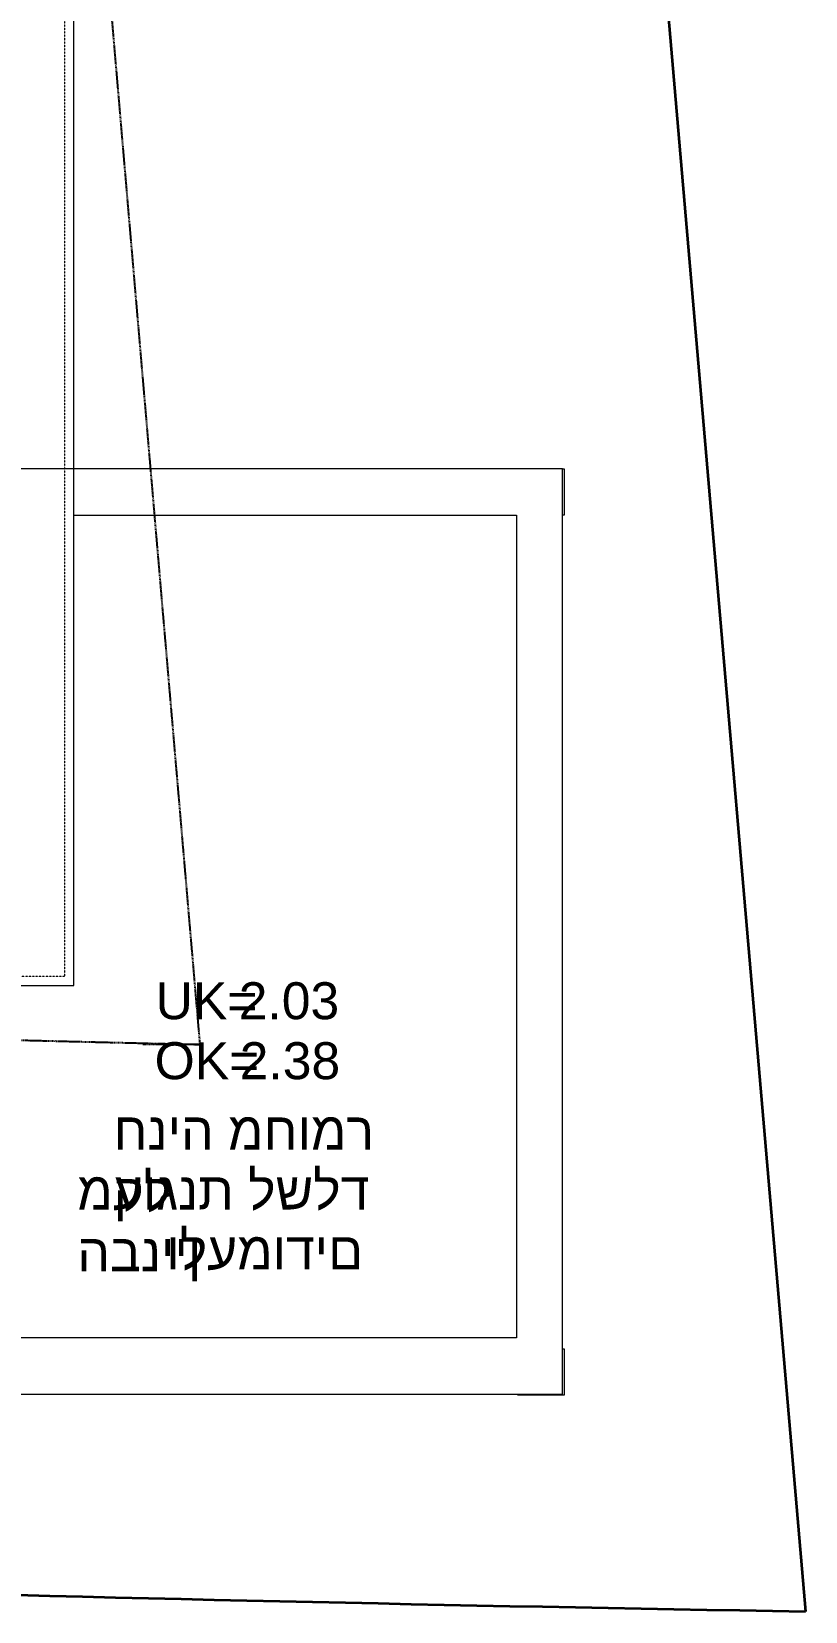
# Model space of a CAD drawing. Header units: centimetres. Extents: x 14435 to 32127, y -4289 to 2500.
# Drawn here: x 16588 to 17007, y -1986 to -1131 of the extents above; entities that cross this region are included whole.
import ezdxf

# ---------------------------------------------------------------- set-up
doc = ezdxf.new("R2010")
doc.units = ezdxf.units.CM
doc.linetypes.add('Dash Tiny', pattern=[0.12, 0.06, -0.06])
doc.linetypes.add('Hidden', pattern=[0.714375, 0.47625, -0.238125])
for name, color, linetype, lineweight in [('A-DETL', 7, 'Continuous', 5), ('A-FLOR', 7, 'Continuous', 13), ('G-ANNO-TEXT', 7, 'Continuous', 5), ('S-COLS', 7, 'Continuous', 13)]:
    doc.layers.add(name, color=color, linetype=linetype, lineweight=lineweight)
doc.layers.add('A-DETL-MBND', color=9, linetype='Continuous', lineweight=5, true_color=0xc5c5c5)
doc.styles.add('Arial_3', font='arial.ttf', dxfattribs={"height": 15})

# ---------------------------------------------------------------- blocks, each defined once
blk = doc.blocks.new('עמוד מרובע - 25_25-V416-גג - Dependent 1')
at = {"layer": 'A-DETL-MBND'}
for p, q in [((11.71, 12.5), (12.5, 12.5)), ((12.5, 12.5), (12.5, -12.5)), ((-12.5, -12.5), (-12.5, -12)), ((12.5, -12.5), (-12.5, -12.5))]:
    blk.add_line(p, q, dxfattribs=at)
blk = doc.blocks.new('עמוד מרובע - 25_25-1080871-גג - Dependent 1')
at = {"layer": 'A-DETL-MBND'}
for p, q in [((11.71, 12.5), (12.5, 12.5)), ((12.5, 12.5), (12.5, -12.5)), ((12.5, -12.5), (11.71, -12.5))]:
    blk.add_line(p, q, dxfattribs=at)
blk = doc.blocks.new('gag')
at = {"layer": 'A-DETL', "color": 176, "lineweight": 35, "true_color": 0x000080}
blk.add_line((49527.89, -10725.28), (49729.3, -13070.76), dxfattribs=at)
at = {"layer": 'A-DETL', "color": 7, "linetype": 'Dash Tiny'}
for p, q in [((49328.6, -12727.26), (49328.6, -11229.89)), ((48280.39, -12727.26), (49328.6, -12727.26))]:
    blk.add_line(p, q, dxfattribs=at)
at = {"layer": 'A-DETL', "color": 1, "linetype": 'Hidden', "lineweight": 25, "true_color": 0xff0000}
for q in [(49271.77, -11249.11), (49370.87, -12764.19)]:
    blk.add_line((49401.87, -12764.19), q, dxfattribs=at)
at = {"layer": 'A-DETL', "color": 253, "linetype": 'Dash Tiny', "true_color": 0xaaaaaa}
blk.add_line((49719.22, -12953.32), (49671.09, -12392.89), dxfattribs=at)
at = {"layer": 'A-DETL', "color": 1, "lineweight": 13, "true_color": 0xff0000}
for p, q in [((49597.94, -12452.89), (48997.94, -12452.89)), ((49597.94, -12953.32), (49597.94, -12452.89)), ((48997.94, -12953.32), (49597.94, -12953.32))]:
    blk.add_line(p, q, dxfattribs=at)
at = {"layer": 'A-DETL', "color": 1, "linetype": 'Hidden', "lineweight": 25, "true_color": 0xff0000}
blk.add_arc((50562.06, 37175.28), 49952.94, 266.77296, 268.669154, dxfattribs=at)
at = {"layer": 'A-DETL', "color": 176, "lineweight": 35, "true_color": 0x000080}
blk.add_arc((50562.06, 37175.28), 50252.94, 266.456377, 269.050494, dxfattribs=at)
at = {"layer": 'A-DETL-MBND'}
for p, q in [((49597.94, -12452.89), (49333.6, -12452.89)), ((49597.94, -12953.32), (49597.94, -12452.89)), ((49333.6, -12477.89), (49572.94, -12477.89)), ((49572.94, -12477.89), (49572.94, -12922.89)), ((49572.94, -12922.89), (49022.94, -12922.89)), ((48997.94, -12953.32), (49597.94, -12953.32))]:
    blk.add_line(p, q, dxfattribs=at)
at = {"layer": 'A-FLOR'}
for p, q in [((49333.6, -12732.26), (49333.6, -11224.89)), ((48280.39, -12732.26), (49333.6, -12732.26))]:
    blk.add_line(p, q, dxfattribs=at)
at = {"layer": 'S-COLS', "color": 9, "lineweight": 5, "true_color": 0xc5c5c5}
for name, p in [('עמוד מרובע - 25_25-1080871-גג - Dependent 1', (49586.23, -12465.39)), ('עמוד מרובע - 25_25-V416-גג - Dependent 1', (49586.23, -12941.32))]:
    blk.add_blockref(name, p, dxfattribs=at)
at = {"layer": 'G-ANNO-TEXT', "char_height": 20, "attachment_point": 1, "style": 'Arial_3'}
for s, insert, width in [('UK=', (49377.76, -12730.52), 54.5148), ('2.03', (49422.74, -12730.52), 53.8734), ('OK=', (49377.23, -12762.94), 55.7974), ('2.38', (49423.27, -12762.94), 53.8734), ('חניה מחומר קל', (49355.02, -12801.02), 163.5443), ('מעוגנת לשלד הבניין', (49335.44, -12833.43), 211.0042), ('\\fArial|b0|i0|c177|p34|;\\W.8; ', (49509.54, -12833.43), 4.4895), ('ולעמודים', (49383.6, -12865.84), 94.2785)]:
    blk.add_mtext(s, dxfattribs=dict(at, insert=insert, width=width))

msp = doc.modelspace()

# ---------------------------------------------------------------- block references
msp.add_blockref('gag', (-32722.21, 11084.93))

doc.saveas('drawing.dxf')
